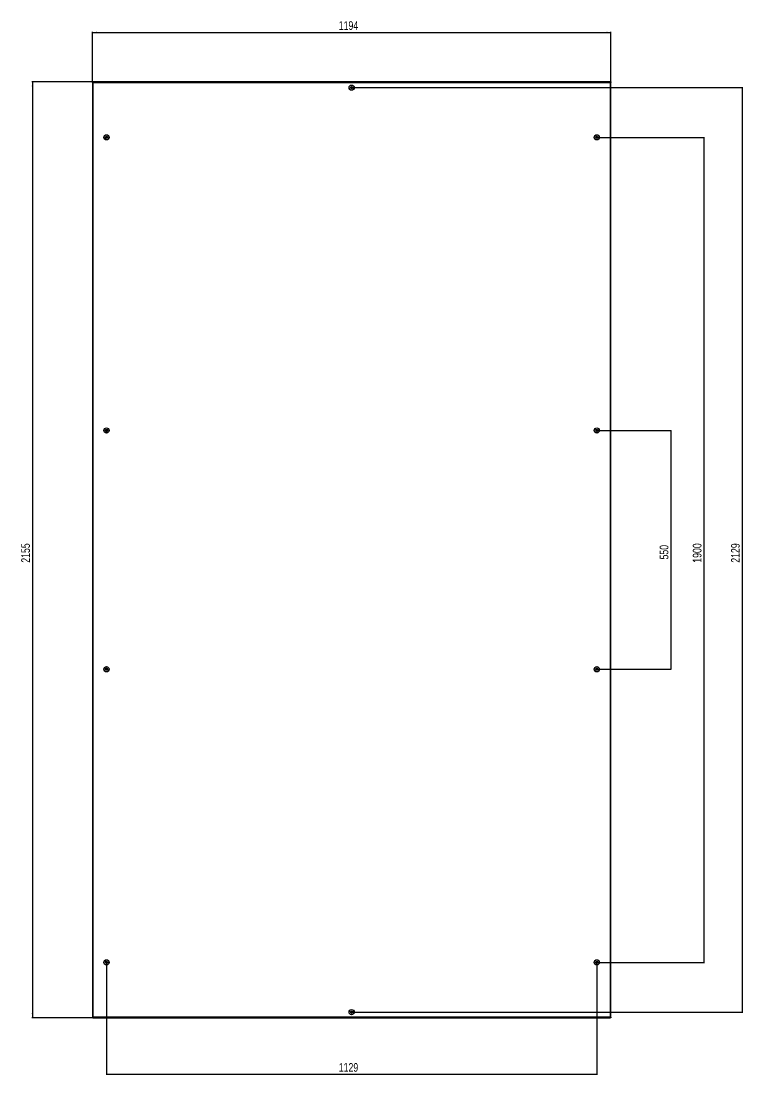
# Model space of a CAD drawing. Header units: millimetres. Extents: x -918 to 2344, y -1328 to 1192.
# Drawn here: x -918 to 744, y -1328 to 1099 of the extents above; entities that cross this region are included whole.
import ezdxf

# ---------------------------------------------------------------- set-up
doc = ezdxf.new("R2010")
doc.units = ezdxf.units.MM
doc.layers.add('FORMAT', color=7, linetype='Continuous')
doc.styles.add('SLDTEXTSTYLE0', font='TXT', dxfattribs={"width": 0.75})
doc.dimstyles.new('SLDDIMSTYLE1', dxfattribs={"dimtxt": 20, "dimasz": 10, "dimexe": 0, "dimexo": 0.0625, "dimgap": 5, "dimtad": 2, "dimdec": 1, "dimrnd": 1e-09, "dimzin": 12, "dimdsep": 46, "dimtxsty": 'SLDTEXTSTYLE0', "dimsah": 1, "dimcen": 0.09, "dimadec": 0, "dimazin": 3, "dimtfac": 1, "dimtofl": 0, "dimtmove": 0, "dimatfit": 3, "dimfxl": 0, "dimfrac": 2, "dimtolj": 1, "dimtzin": 12, "dimarcsym": 0})

# ---------------------------------------------------------------- blocks, each defined once
blk = doc.blocks.new('_D_1')
at = {"layer": 'FORMAT'}
for p, q in [((-754.1, 958.9), (-893.1, 958.9)), ((-892.1, 958.9), (-892.1, -1196.1)), ((-754.1, -1196.1), (-893.1, -1196.1))]:
    blk.add_line(p, q, dxfattribs=at)
for points in [[(-892.1, 958.9), (-893.7, 948.9), (-890.6, 948.9)], [(-892.1, -1196.1), (-890.6, -1186.1), (-893.7, -1186.1)]]:
    blk.add_solid(points, dxfattribs=at)
at = {"layer": 'FORMAT', "insert": (-917.9, -148.2), "char_height": 20, "attachment_point": 1, "rotation": 90, "style": 'SLDTEXTSTYLE0'}
blk.add_mtext('2155', dxfattribs=at)
blk = doc.blocks.new('_D_2')
at = {"layer": 'FORMAT'}
for p, q in [((-754.1, 958.9), (-754.1, 1074.1)), ((-754.1, 1073.1), (439.9, 1073.1)), ((439.9, 958.9), (439.9, 1074.1))]:
    blk.add_line(p, q, dxfattribs=at)
for points in [[(-754.1, 1073.1), (-744.1, 1071.5), (-744.1, 1074.6)], [(439.9, 1073.1), (429.9, 1074.6), (429.9, 1071.5)]]:
    blk.add_solid(points, dxfattribs=at)
at = {"layer": 'FORMAT', "insert": (-186.7, 1098.8), "char_height": 20, "attachment_point": 1, "style": 'SLDTEXTSTYLE0'}
blk.add_mtext('1194', dxfattribs=at)
blk = doc.blocks.new('_D_3')
at = {"layer": 'FORMAT'}
for p, q in [((407.4, 831.4), (655, 831.4)), ((654, 831.4), (654, -1068.6)), ((407.4, -1068.6), (655, -1068.6))]:
    blk.add_line(p, q, dxfattribs=at)
for points in [[(654, 831.4), (652.5, 821.4), (655.6, 821.4)], [(654, -1068.6), (655.6, -1058.6), (652.5, -1058.6)]]:
    blk.add_solid(points, dxfattribs=at)
at = {"layer": 'FORMAT', "insert": (628.3, -148.2), "char_height": 20, "attachment_point": 1, "rotation": 90, "style": 'SLDTEXTSTYLE0'}
blk.add_mtext('1900', dxfattribs=at)
blk = doc.blocks.new('_D_4')
at = {"layer": 'FORMAT'}
for p, q in [((-721.6, -1068.6), (-721.6, -1327.3)), ((407.4, -1068.6), (407.4, -1327.3)), ((-721.6, -1326.3), (407.4, -1326.3))]:
    blk.add_line(p, q, dxfattribs=at)
for points in [[(-721.6, -1326.3), (-711.6, -1327.8), (-711.6, -1324.7)], [(407.4, -1326.3), (397.4, -1324.7), (397.4, -1327.8)]]:
    blk.add_solid(points, dxfattribs=at)
at = {"layer": 'FORMAT', "insert": (-186.7, -1300.5), "char_height": 20, "attachment_point": 1, "style": 'SLDTEXTSTYLE0'}
blk.add_mtext('1129', dxfattribs=at)
blk = doc.blocks.new('_D_5')
at = {"layer": 'FORMAT'}
for p, q in [((407.4, 156.4), (578.9, 156.4)), ((577.9, 156.4), (577.9, -393.6)), ((407.4, -393.6), (578.9, -393.6))]:
    blk.add_line(p, q, dxfattribs=at)
for points in [[(577.9, 156.4), (576.3, 146.4), (579.4, 146.4)], [(577.9, -393.6), (579.4, -383.6), (576.3, -383.6)]]:
    blk.add_solid(points, dxfattribs=at)
at = {"layer": 'FORMAT', "insert": (552.1, -140.8), "char_height": 20, "attachment_point": 1, "rotation": 90, "style": 'SLDTEXTSTYLE0'}
blk.add_mtext('550', dxfattribs=at)
blk = doc.blocks.new('_D_6')
at = {"layer": 'FORMAT'}
for p, q in [((-157.1, 945.9), (743.2, 945.9)), ((742.2, 945.9), (742.2, -1183.1)), ((-157.1, -1183.1), (743.2, -1183.1))]:
    blk.add_line(p, q, dxfattribs=at)
for points in [[(742.2, 945.9), (740.7, 935.9), (743.7, 935.9)], [(742.2, -1183.1), (743.7, -1173.1), (740.7, -1173.1)]]:
    blk.add_solid(points, dxfattribs=at)
at = {"layer": 'FORMAT', "insert": (716.4, -148.2), "char_height": 20, "attachment_point": 1, "rotation": 90, "style": 'SLDTEXTSTYLE0'}
blk.add_mtext('2129', dxfattribs=at)

msp = doc.modelspace()

# ---------------------------------------------------------------- linework, layer by layer
at = {"color": 7, "linetype": 'Continuous', "lineweight": 25}
for p, q in [((-754.14, 958.89), (-752.64, 958.89)), ((-754.14, 958.89), (-754.14, -1196.11)), ((-752.44, 958.89), (-752.64, 958.89)), ((-752.44, 957.78), (-752.44, 958.89)), ((438.16, 958.89), (-752.44, 958.89)), ((438.16, 957.77), (438.16, 958.89)), ((438.36, 958.89), (438.16, 958.89)), ((438.36, 958.89), (439.86, 958.89)), ((439.86, -1196.11), (439.86, 958.89)), ((-752.64, -1196.11), (-754.14, -1196.11)), ((-752.64, -1196.11), (-752.44, -1196.11)), ((-752.44, -1195), (-752.44, -1196.11)), ((-752.44, -1196.11), (438.16, -1196.11)), ((438.16, -1195), (438.16, -1196.11)), ((438.17, -1196.11), (438.36, -1196.11)), ((439.86, -1196.11), (438.36, -1196.11))]:
    msp.add_line(p, q, dxfattribs=at)
at = {"color": 8, "linetype": 'Continuous', "lineweight": 18}
for p, q in [((-752.04, 956.79), (-752.04, -1194.01)), ((437.76, 956.79), (-752.04, 956.79)), ((437.76, -1194.01), (437.76, 956.79)), ((-752.04, -1194.01), (437.76, -1194.01))]:
    msp.add_line(p, q, dxfattribs=at)
at = {"color": 7, "linetype": 'Continuous', "lineweight": 25}
for centre, radius in [((-157.14, 945.89), 6), ((-157.14, 945.89), 5.78), ((-157.14, 945.89), 1.85), ((-721.64, 831.39), 6), ((-721.64, 831.39), 5.78), ((-721.64, 831.39), 1.85), ((407.36, 831.39), 6), ((407.36, 831.39), 5.78), ((407.36, 831.39), 1.85), ((-721.64, 156.39), 6), ((-721.64, 156.39), 5.78), ((-721.64, 156.39), 1.85), ((407.36, 156.39), 6), ((407.36, 156.39), 5.78), ((407.36, 156.39), 1.85), ((-721.64, -393.61), 6), ((-721.64, -393.61), 5.78), ((407.36, -393.61), 6), ((407.36, -393.61), 5.78), ((-721.64, -393.61), 1.85), ((407.36, -393.61), 1.85), ((-721.64, -1068.61), 6), ((-721.64, -1068.61), 5.78), ((-721.64, -1068.61), 1.85), ((407.36, -1068.61), 6), ((407.36, -1068.61), 5.78), ((407.36, -1068.61), 1.85), ((-157.14, -1183.11), 6), ((-157.14, -1183.11), 5.78), ((-157.14, -1183.11), 1.85)]:
    msp.add_circle(centre, radius, dxfattribs=at)
for points, knots in [([(-752.04, 956.79), (-752.32, 956.97), (-752.59, 957.14), (-753.1, 957.49), (-753.33, 957.67), (-753.72, 958.02), (-753.87, 958.19), (-754.08, 958.54), (-754.14, 958.72), (-754.14, 958.89)], [0, 0, 0, 0, 0.25, 0.25, 0.5, 0.5, 0.75, 0.75, 1, 1, 1, 1]), ([(-752.04, 956.79), (-752.2, 957.14), (-752.35, 957.49), (-752.57, 958.2), (-752.64, 958.54), (-752.64, 958.89)], [0, 0, 0, 0, 0.5, 0.5, 1, 1, 1, 1]), ([(-752.44, 958.89), (-752.41, 958.89), (-752.37, 958.84), (-752.31, 958.63), (-752.27, 958.47), (-752.21, 958.08), (-752.17, 957.85), (-752.11, 957.34), (-752.07, 957.07), (-752.04, 956.79)], [0, 0, 0, 0, 0.25, 0.25, 0.5, 0.5, 0.75, 0.75, 1, 1, 1, 1]), ([(-159.74, 944.85), (-159.73, 944.84), (-159.72, 944.82), (-159.67, 944.79), (-159.53, 944.75), (-159.14, 944.71), (-158.61, 944.66), (-158.09, 944.29), (-157.87, 943.82), (-157.74, 943.45), (-157.65, 943.23), (-157.6, 943.15), (-157.56, 943.13), (-157.53, 943.12), (-157.5, 943.12), (-157.44, 943.16), (-157.26, 943.36), (-157, 943.75), (-156.48, 944.24), (-155.77, 944.25), (-155.31, 944.13), (-155.04, 944.11), (-154.97, 944.13), (-154.94, 944.15), (-154.93, 944.18), (-154.92, 944.21), (-154.92, 944.26), (-154.94, 944.34), (-155.02, 944.55), (-155.18, 944.89), (-155.34, 945.38), (-155.22, 946.01), (-154.87, 946.42), (-154.62, 946.71), (-154.54, 946.84), (-154.53, 946.9), (-154.54, 946.93), (-154.56, 946.96), (-154.61, 946.99), (-154.75, 947.03), (-155.13, 947.07), (-155.67, 947.13), (-156.18, 947.5), (-156.41, 947.96), (-156.53, 948.34), (-156.62, 948.56), (-156.68, 948.63), (-156.71, 948.66), (-156.75, 948.67), (-156.78, 948.66), (-156.84, 948.63), (-157.02, 948.43), (-157.28, 948.03), (-157.8, 947.54), (-158.51, 947.54), (-158.97, 947.65), (-159.24, 947.67), (-159.31, 947.65), (-159.33, 947.63), (-159.35, 947.61), (-159.36, 947.57), (-159.35, 947.53), (-159.34, 947.45), (-159.26, 947.24), (-159.1, 946.89), (-158.94, 946.4), (-159.05, 945.78), (-159.41, 945.37), (-159.66, 945.07), (-159.74, 944.94), (-159.75, 944.88), (-159.74, 944.86), (-159.74, 944.85)], [0, 0, 0, 0, 0.0020087, 0.00442, 0.0093647, 0.0255282, 0.0677053, 0.0957862, 0.1246456, 0.1503415, 0.1605194, 0.1633943, 0.1656965, 0.1672448, 0.1688741, 0.1707699, 0.1786058, 0.2119941, 0.2499945, 0.2879948, 0.3213831, 0.329219, 0.3311148, 0.3327441, 0.3342924, 0.3362166, 0.3385353, 0.3413178, 0.349662, 0.3753578, 0.4042173, 0.4322982, 0.4744753, 0.4906388, 0.4966691, 0.49844, 0.5, 0.5020087, 0.50442, 0.5093647, 0.5255282, 0.5677053, 0.5957862, 0.6246456, 0.6503415, 0.6605194, 0.6633943, 0.6656965, 0.6672448, 0.6688741, 0.6707699, 0.6786058, 0.7119941, 0.7499945, 0.7879948, 0.8213831, 0.829219, 0.8311148, 0.8327441, 0.8342924, 0.8362166, 0.8385353, 0.8413178, 0.849662, 0.8753578, 0.9042173, 0.9322982, 0.9744753, 0.9906388, 0.9966691, 0.99844, 1, 1, 1, 1]), ([(437.76, 956.79), (437.79, 957.07), (437.83, 957.34), (437.89, 957.85), (437.93, 958.08), (437.99, 958.47), (438.03, 958.63), (438.09, 958.84), (438.13, 958.89), (438.16, 958.89)], [0, 0, 0, 0, 0.25, 0.25, 0.5, 0.5, 0.75, 0.75, 1, 1, 1, 1]), ([(439.86, 958.89), (439.86, 958.72), (439.81, 958.54), (439.6, 958.19), (439.44, 958.02), (439.05, 957.67), (438.82, 957.49), (438.31, 957.14), (438.04, 956.97), (437.76, 956.79)], [0, 0, 0, 0, 0.25, 0.25, 0.5, 0.5, 0.75, 0.75, 1, 1, 1, 1]), ([(438.36, 958.89), (438.36, 958.54), (438.3, 958.19), (438.07, 957.49), (437.92, 957.14), (437.76, 956.79)], [0, 0, 0, 0, 0.5, 0.5, 1, 1, 1, 1]), ([(-720.6, 833.99), (-720.61, 834), (-720.64, 834), (-720.7, 833.98), (-720.82, 833.91), (-721.11, 833.66), (-721.52, 833.31), (-722.15, 833.19), (-722.64, 833.35), (-722.99, 833.51), (-723.22, 833.6), (-723.31, 833.61), (-723.35, 833.61), (-723.38, 833.59), (-723.4, 833.56), (-723.42, 833.49), (-723.4, 833.22), (-723.29, 832.76), (-723.29, 832.05), (-723.78, 831.53), (-724.17, 831.27), (-724.37, 831.09), (-724.41, 831.03), (-724.41, 831), (-724.41, 830.97), (-724.38, 830.94), (-724.35, 830.91), (-724.28, 830.87), (-724.07, 830.78), (-723.71, 830.66), (-723.25, 830.44), (-722.87, 829.92), (-722.82, 829.39), (-722.78, 829), (-722.74, 828.85), (-722.7, 828.81), (-722.67, 828.79), (-722.64, 828.78), (-722.58, 828.8), (-722.46, 828.87), (-722.16, 829.12), (-721.75, 829.48), (-721.13, 829.59), (-720.64, 829.43), (-720.28, 829.27), (-720.06, 829.18), (-719.97, 829.17), (-719.93, 829.18), (-719.9, 829.2), (-719.88, 829.23), (-719.86, 829.29), (-719.88, 829.56), (-719.99, 830.02), (-719.99, 830.73), (-719.5, 831.25), (-719.1, 831.51), (-718.9, 831.69), (-718.87, 831.75), (-718.86, 831.78), (-718.87, 831.81), (-718.89, 831.84), (-718.93, 831.87), (-719, 831.91), (-719.2, 832), (-719.57, 832.12), (-720.03, 832.35), (-720.4, 832.86), (-720.46, 833.4), (-720.5, 833.79), (-720.54, 833.93), (-720.57, 833.98), (-720.59, 833.99), (-720.6, 833.99)], [0, 0, 0, 0, 0.0020087, 0.00442, 0.0093647, 0.0255282, 0.0677053, 0.0957862, 0.1246456, 0.1503415, 0.1605194, 0.1633943, 0.1656965, 0.1672448, 0.1688741, 0.1707699, 0.1786058, 0.2119941, 0.2499945, 0.2879948, 0.3213831, 0.329219, 0.3311148, 0.3327441, 0.3342924, 0.3362166, 0.3385353, 0.3413178, 0.349662, 0.3753578, 0.4042173, 0.4322982, 0.4744753, 0.4906388, 0.4966691, 0.49844, 0.5, 0.5020087, 0.50442, 0.5093647, 0.5255282, 0.5677053, 0.5957862, 0.6246456, 0.6503415, 0.6605194, 0.6633943, 0.6656965, 0.6672448, 0.6688741, 0.6707699, 0.6786058, 0.7119941, 0.7499945, 0.7879948, 0.8213831, 0.829219, 0.8311148, 0.8327441, 0.8342924, 0.8362166, 0.8385353, 0.8413178, 0.849662, 0.8753578, 0.9042173, 0.9322982, 0.9744753, 0.9906388, 0.9966691, 0.99844, 1, 1, 1, 1]), ([(406.32, 833.99), (406.31, 833.99), (406.29, 833.97), (406.26, 833.92), (406.22, 833.78), (406.18, 833.4), (406.13, 832.86), (405.75, 832.35), (405.29, 832.12), (404.92, 832), (404.7, 831.91), (404.62, 831.85), (404.6, 831.82), (404.59, 831.78), (404.59, 831.75), (404.63, 831.69), (404.83, 831.51), (405.22, 831.25), (405.71, 830.73), (405.71, 830.02), (405.6, 829.56), (405.58, 829.29), (405.6, 829.23), (405.62, 829.2), (405.65, 829.18), (405.68, 829.17), (405.72, 829.18), (405.81, 829.19), (406.02, 829.27), (406.36, 829.43), (406.85, 829.59), (407.48, 829.48), (407.89, 829.12), (408.18, 828.87), (408.31, 828.79), (408.37, 828.78), (408.4, 828.79), (408.43, 828.81), (408.46, 828.86), (408.5, 829), (408.54, 829.39), (408.6, 829.92), (408.97, 830.44), (409.43, 830.66), (409.8, 830.79), (410.03, 830.88), (410.1, 830.93), (410.13, 830.97), (410.14, 831), (410.13, 831.03), (410.1, 831.09), (409.9, 831.27), (409.5, 831.53), (409.01, 832.05), (409.01, 832.76), (409.12, 833.22), (409.14, 833.49), (409.12, 833.56), (409.1, 833.59), (409.08, 833.6), (409.04, 833.61), (409, 833.61), (408.92, 833.59), (408.71, 833.51), (408.36, 833.35), (407.87, 833.19), (407.25, 833.31), (406.84, 833.66), (406.54, 833.91), (406.41, 833.99), (406.35, 834), (406.33, 833.99), (406.32, 833.99)], [0, 0, 0, 0, 0.0020087, 0.00442, 0.0093647, 0.0255282, 0.0677053, 0.0957862, 0.1246456, 0.1503415, 0.1605194, 0.1633943, 0.1656965, 0.1672448, 0.1688741, 0.1707699, 0.1786058, 0.2119941, 0.2499945, 0.2879948, 0.3213831, 0.329219, 0.3311148, 0.3327441, 0.3342924, 0.3362166, 0.3385353, 0.3413178, 0.349662, 0.3753578, 0.4042173, 0.4322982, 0.4744753, 0.4906388, 0.4966691, 0.49844, 0.5, 0.5020087, 0.50442, 0.5093647, 0.5255282, 0.5677053, 0.5957862, 0.6246456, 0.6503415, 0.6605194, 0.6633943, 0.6656965, 0.6672448, 0.6688741, 0.6707699, 0.6786058, 0.7119941, 0.7499945, 0.7879948, 0.8213831, 0.829219, 0.8311148, 0.8327441, 0.8342924, 0.8362166, 0.8385353, 0.8413178, 0.849662, 0.8753578, 0.9042173, 0.9322982, 0.9744753, 0.9906388, 0.9966691, 0.99844, 1, 1, 1, 1]), ([(-720.6, 158.99), (-720.61, 159), (-720.64, 159), (-720.7, 158.98), (-720.82, 158.91), (-721.11, 158.66), (-721.52, 158.31), (-722.15, 158.19), (-722.64, 158.35), (-722.99, 158.51), (-723.22, 158.6), (-723.31, 158.61), (-723.35, 158.61), (-723.38, 158.59), (-723.4, 158.56), (-723.42, 158.49), (-723.4, 158.22), (-723.29, 157.76), (-723.29, 157.05), (-723.78, 156.53), (-724.17, 156.27), (-724.37, 156.09), (-724.41, 156.03), (-724.41, 156), (-724.41, 155.97), (-724.38, 155.94), (-724.35, 155.91), (-724.28, 155.87), (-724.07, 155.78), (-723.71, 155.66), (-723.25, 155.44), (-722.87, 154.92), (-722.82, 154.39), (-722.78, 154), (-722.74, 153.85), (-722.7, 153.81), (-722.67, 153.79), (-722.64, 153.78), (-722.58, 153.8), (-722.46, 153.87), (-722.16, 154.12), (-721.75, 154.48), (-721.13, 154.59), (-720.64, 154.43), (-720.28, 154.27), (-720.06, 154.18), (-719.97, 154.17), (-719.93, 154.18), (-719.9, 154.2), (-719.88, 154.23), (-719.86, 154.29), (-719.88, 154.56), (-719.99, 155.02), (-719.99, 155.73), (-719.5, 156.25), (-719.1, 156.51), (-718.9, 156.69), (-718.87, 156.75), (-718.86, 156.78), (-718.87, 156.81), (-718.89, 156.84), (-718.93, 156.87), (-719, 156.91), (-719.2, 157), (-719.57, 157.12), (-720.03, 157.35), (-720.4, 157.86), (-720.46, 158.4), (-720.5, 158.79), (-720.54, 158.93), (-720.57, 158.98), (-720.59, 158.99), (-720.6, 158.99)], [0, 0, 0, 0, 0.0020087, 0.00442, 0.0093647, 0.0255282, 0.0677053, 0.0957862, 0.1246456, 0.1503415, 0.1605194, 0.1633943, 0.1656965, 0.1672448, 0.1688741, 0.1707699, 0.1786058, 0.2119941, 0.2499945, 0.2879948, 0.3213831, 0.329219, 0.3311148, 0.3327441, 0.3342924, 0.3362166, 0.3385353, 0.3413178, 0.349662, 0.3753578, 0.4042173, 0.4322982, 0.4744753, 0.4906388, 0.4966691, 0.49844, 0.5, 0.5020087, 0.50442, 0.5093647, 0.5255282, 0.5677053, 0.5957862, 0.6246456, 0.6503415, 0.6605194, 0.6633943, 0.6656965, 0.6672448, 0.6688741, 0.6707699, 0.6786058, 0.7119941, 0.7499945, 0.7879948, 0.8213831, 0.829219, 0.8311148, 0.8327441, 0.8342924, 0.8362166, 0.8385353, 0.8413178, 0.849662, 0.8753578, 0.9042173, 0.9322982, 0.9744753, 0.9906388, 0.9966691, 0.99844, 1, 1, 1, 1]), ([(406.32, 158.99), (406.31, 158.99), (406.29, 158.97), (406.26, 158.92), (406.22, 158.78), (406.18, 158.4), (406.13, 157.86), (405.75, 157.35), (405.29, 157.12), (404.92, 157), (404.7, 156.91), (404.62, 156.85), (404.6, 156.82), (404.59, 156.78), (404.59, 156.75), (404.63, 156.69), (404.83, 156.51), (405.22, 156.25), (405.71, 155.73), (405.71, 155.02), (405.6, 154.56), (405.58, 154.29), (405.6, 154.23), (405.62, 154.2), (405.65, 154.18), (405.68, 154.17), (405.72, 154.18), (405.81, 154.19), (406.02, 154.27), (406.36, 154.43), (406.85, 154.59), (407.48, 154.48), (407.89, 154.12), (408.18, 153.87), (408.31, 153.79), (408.37, 153.78), (408.4, 153.79), (408.43, 153.81), (408.46, 153.86), (408.5, 154), (408.54, 154.39), (408.6, 154.92), (408.97, 155.44), (409.43, 155.66), (409.8, 155.79), (410.03, 155.88), (410.1, 155.93), (410.13, 155.97), (410.14, 156), (410.13, 156.03), (410.1, 156.09), (409.9, 156.27), (409.5, 156.53), (409.01, 157.05), (409.01, 157.76), (409.12, 158.22), (409.14, 158.49), (409.12, 158.56), (409.1, 158.59), (409.08, 158.6), (409.04, 158.61), (409, 158.61), (408.92, 158.59), (408.71, 158.51), (408.36, 158.35), (407.87, 158.19), (407.25, 158.31), (406.84, 158.66), (406.54, 158.91), (406.41, 158.99), (406.35, 159), (406.33, 158.99), (406.32, 158.99)], [0, 0, 0, 0, 0.0020087, 0.00442, 0.0093647, 0.0255282, 0.0677053, 0.0957862, 0.1246456, 0.1503415, 0.1605194, 0.1633943, 0.1656965, 0.1672448, 0.1688741, 0.1707699, 0.1786058, 0.2119941, 0.2499945, 0.2879948, 0.3213831, 0.329219, 0.3311148, 0.3327441, 0.3342924, 0.3362166, 0.3385353, 0.3413178, 0.349662, 0.3753578, 0.4042173, 0.4322982, 0.4744753, 0.4906388, 0.4966691, 0.49844, 0.5, 0.5020087, 0.50442, 0.5093647, 0.5255282, 0.5677053, 0.5957862, 0.6246456, 0.6503415, 0.6605194, 0.6633943, 0.6656965, 0.6672448, 0.6688741, 0.6707699, 0.6786058, 0.7119941, 0.7499945, 0.7879948, 0.8213831, 0.829219, 0.8311148, 0.8327441, 0.8342924, 0.8362166, 0.8385353, 0.8413178, 0.849662, 0.8753578, 0.9042173, 0.9322982, 0.9744753, 0.9906388, 0.9966691, 0.99844, 1, 1, 1, 1]), ([(-720.6, -396.21), (-720.59, -396.2), (-720.57, -396.19), (-720.54, -396.14), (-720.5, -396), (-720.46, -395.61), (-720.4, -395.08), (-720.03, -394.56), (-719.57, -394.34), (-719.2, -394.21), (-718.97, -394.12), (-718.9, -394.07), (-718.87, -394.03), (-718.86, -394), (-718.87, -393.97), (-718.9, -393.91), (-719.1, -393.73), (-719.5, -393.47), (-719.99, -392.95), (-719.99, -392.24), (-719.88, -391.78), (-719.86, -391.51), (-719.88, -391.44), (-719.9, -391.41), (-719.92, -391.4), (-719.96, -391.39), (-720, -391.39), (-720.08, -391.41), (-720.29, -391.49), (-720.64, -391.65), (-721.13, -391.81), (-721.75, -391.69), (-722.16, -391.34), (-722.46, -391.09), (-722.59, -391.01), (-722.65, -391), (-722.68, -391.01), (-722.71, -391.03), (-722.74, -391.08), (-722.78, -391.22), (-722.82, -391.6), (-722.87, -392.14), (-723.25, -392.65), (-723.71, -392.88), (-724.08, -393), (-724.3, -393.09), (-724.38, -393.15), (-724.4, -393.18), (-724.41, -393.22), (-724.41, -393.25), (-724.37, -393.31), (-724.17, -393.49), (-723.78, -393.75), (-723.29, -394.27), (-723.29, -394.98), (-723.4, -395.44), (-723.42, -395.71), (-723.4, -395.77), (-723.38, -395.8), (-723.35, -395.82), (-723.32, -395.83), (-723.28, -395.82), (-723.19, -395.81), (-722.98, -395.73), (-722.64, -395.57), (-722.15, -395.41), (-721.52, -395.52), (-721.11, -395.88), (-720.82, -396.13), (-720.69, -396.21), (-720.63, -396.22), (-720.61, -396.21), (-720.6, -396.21)], [0, 0, 0, 0, 0.0020087, 0.00442, 0.0093647, 0.0255282, 0.0677053, 0.0957862, 0.1246456, 0.1503415, 0.1605194, 0.1633943, 0.1656965, 0.1672448, 0.1688741, 0.1707699, 0.1786058, 0.2119941, 0.2499945, 0.2879948, 0.3213831, 0.329219, 0.3311148, 0.3327441, 0.3342924, 0.3362166, 0.3385353, 0.3413178, 0.349662, 0.3753578, 0.4042173, 0.4322982, 0.4744753, 0.4906388, 0.4966691, 0.49844, 0.5, 0.5020087, 0.50442, 0.5093647, 0.5255282, 0.5677053, 0.5957862, 0.6246456, 0.6503415, 0.6605194, 0.6633943, 0.6656965, 0.6672448, 0.6688741, 0.6707699, 0.6786058, 0.7119941, 0.7499945, 0.7879948, 0.8213831, 0.829219, 0.8311148, 0.8327441, 0.8342924, 0.8362166, 0.8385353, 0.8413178, 0.849662, 0.8753578, 0.9042173, 0.9322982, 0.9744753, 0.9906388, 0.9966691, 0.99844, 1, 1, 1, 1]), ([(406.32, -396.21), (406.34, -396.21), (406.36, -396.22), (406.42, -396.2), (406.54, -396.13), (406.84, -395.87), (407.25, -395.52), (407.87, -395.41), (408.36, -395.57), (408.72, -395.73), (408.94, -395.82), (409.03, -395.83), (409.07, -395.82), (409.1, -395.8), (409.12, -395.77), (409.14, -395.71), (409.12, -395.44), (409.01, -394.98), (409.01, -394.27), (409.5, -393.75), (409.9, -393.49), (410.1, -393.31), (410.13, -393.25), (410.14, -393.22), (410.13, -393.19), (410.11, -393.16), (410.07, -393.13), (410, -393.09), (409.8, -393), (409.43, -392.88), (408.97, -392.65), (408.6, -392.14), (408.54, -391.6), (408.5, -391.21), (408.46, -391.07), (408.43, -391.02), (408.4, -391), (408.36, -391), (408.3, -391.02), (408.18, -391.09), (407.89, -391.34), (407.48, -391.69), (406.85, -391.81), (406.36, -391.65), (406.01, -391.49), (405.78, -391.4), (405.69, -391.39), (405.65, -391.39), (405.62, -391.41), (405.6, -391.44), (405.58, -391.51), (405.6, -391.78), (405.71, -392.24), (405.71, -392.95), (405.22, -393.47), (404.83, -393.73), (404.63, -393.91), (404.59, -393.97), (404.59, -394), (404.59, -394.03), (404.62, -394.06), (404.65, -394.09), (404.72, -394.13), (404.93, -394.22), (405.29, -394.34), (405.75, -394.56), (406.13, -395.08), (406.18, -395.61), (406.22, -396), (406.26, -396.15), (406.3, -396.19), (406.32, -396.2), (406.32, -396.21)], [0, 0, 0, 0, 0.0020087, 0.00442, 0.0093647, 0.0255282, 0.0677053, 0.0957862, 0.1246456, 0.1503415, 0.1605194, 0.1633943, 0.1656965, 0.1672448, 0.1688741, 0.1707699, 0.1786058, 0.2119941, 0.2499945, 0.2879948, 0.3213831, 0.329219, 0.3311148, 0.3327441, 0.3342924, 0.3362166, 0.3385353, 0.3413178, 0.349662, 0.3753578, 0.4042173, 0.4322982, 0.4744753, 0.4906388, 0.4966691, 0.49844, 0.5, 0.5020087, 0.50442, 0.5093647, 0.5255282, 0.5677053, 0.5957862, 0.6246456, 0.6503415, 0.6605194, 0.6633943, 0.6656965, 0.6672448, 0.6688741, 0.6707699, 0.6786058, 0.7119941, 0.7499945, 0.7879948, 0.8213831, 0.829219, 0.8311148, 0.8327441, 0.8342924, 0.8362166, 0.8385353, 0.8413178, 0.849662, 0.8753578, 0.9042173, 0.9322982, 0.9744753, 0.9906388, 0.9966691, 0.99844, 1, 1, 1, 1]), ([(-720.6, -1071.21), (-720.59, -1071.2), (-720.57, -1071.19), (-720.54, -1071.14), (-720.5, -1071), (-720.46, -1070.61), (-720.4, -1070.08), (-720.03, -1069.56), (-719.57, -1069.34), (-719.2, -1069.21), (-718.97, -1069.12), (-718.9, -1069.07), (-718.87, -1069.03), (-718.86, -1069), (-718.87, -1068.97), (-718.9, -1068.91), (-719.1, -1068.73), (-719.5, -1068.47), (-719.99, -1067.95), (-719.99, -1067.24), (-719.88, -1066.78), (-719.86, -1066.51), (-719.88, -1066.44), (-719.9, -1066.41), (-719.92, -1066.4), (-719.96, -1066.39), (-720, -1066.39), (-720.08, -1066.41), (-720.29, -1066.49), (-720.64, -1066.65), (-721.13, -1066.81), (-721.75, -1066.69), (-722.16, -1066.34), (-722.46, -1066.09), (-722.59, -1066.01), (-722.65, -1066), (-722.68, -1066.01), (-722.71, -1066.03), (-722.74, -1066.08), (-722.78, -1066.22), (-722.82, -1066.6), (-722.87, -1067.14), (-723.25, -1067.65), (-723.71, -1067.88), (-724.08, -1068), (-724.3, -1068.09), (-724.38, -1068.15), (-724.4, -1068.18), (-724.41, -1068.22), (-724.41, -1068.25), (-724.37, -1068.31), (-724.17, -1068.49), (-723.78, -1068.75), (-723.29, -1069.27), (-723.29, -1069.98), (-723.4, -1070.44), (-723.42, -1070.71), (-723.4, -1070.77), (-723.38, -1070.8), (-723.35, -1070.82), (-723.32, -1070.83), (-723.28, -1070.82), (-723.19, -1070.81), (-722.98, -1070.73), (-722.64, -1070.57), (-722.15, -1070.41), (-721.52, -1070.52), (-721.11, -1070.88), (-720.82, -1071.13), (-720.69, -1071.21), (-720.63, -1071.22), (-720.61, -1071.21), (-720.6, -1071.21)], [0, 0, 0, 0, 0.0020087, 0.00442, 0.0093647, 0.0255282, 0.0677053, 0.0957862, 0.1246456, 0.1503415, 0.1605194, 0.1633943, 0.1656965, 0.1672448, 0.1688741, 0.1707699, 0.1786058, 0.2119941, 0.2499945, 0.2879948, 0.3213831, 0.329219, 0.3311148, 0.3327441, 0.3342924, 0.3362166, 0.3385353, 0.3413178, 0.349662, 0.3753578, 0.4042173, 0.4322982, 0.4744753, 0.4906388, 0.4966691, 0.49844, 0.5, 0.5020087, 0.50442, 0.5093647, 0.5255282, 0.5677053, 0.5957862, 0.6246456, 0.6503415, 0.6605194, 0.6633943, 0.6656965, 0.6672448, 0.6688741, 0.6707699, 0.6786058, 0.7119941, 0.7499945, 0.7879948, 0.8213831, 0.829219, 0.8311148, 0.8327441, 0.8342924, 0.8362166, 0.8385353, 0.8413178, 0.849662, 0.8753578, 0.9042173, 0.9322982, 0.9744753, 0.9906388, 0.9966691, 0.99844, 1, 1, 1, 1]), ([(406.32, -1071.21), (406.34, -1071.21), (406.36, -1071.22), (406.42, -1071.2), (406.54, -1071.13), (406.84, -1070.87), (407.25, -1070.52), (407.87, -1070.41), (408.36, -1070.57), (408.72, -1070.73), (408.94, -1070.82), (409.03, -1070.83), (409.07, -1070.82), (409.1, -1070.8), (409.12, -1070.77), (409.14, -1070.71), (409.12, -1070.44), (409.01, -1069.98), (409.01, -1069.27), (409.5, -1068.75), (409.9, -1068.49), (410.1, -1068.31), (410.13, -1068.25), (410.14, -1068.22), (410.13, -1068.19), (410.11, -1068.16), (410.07, -1068.13), (410, -1068.09), (409.8, -1068), (409.43, -1067.88), (408.97, -1067.65), (408.6, -1067.14), (408.54, -1066.6), (408.5, -1066.21), (408.46, -1066.07), (408.43, -1066.02), (408.4, -1066), (408.36, -1066), (408.3, -1066.02), (408.18, -1066.09), (407.89, -1066.34), (407.48, -1066.69), (406.85, -1066.81), (406.36, -1066.65), (406.01, -1066.49), (405.78, -1066.4), (405.69, -1066.39), (405.65, -1066.39), (405.62, -1066.41), (405.6, -1066.44), (405.58, -1066.51), (405.6, -1066.78), (405.71, -1067.24), (405.71, -1067.95), (405.22, -1068.47), (404.83, -1068.73), (404.63, -1068.91), (404.59, -1068.97), (404.59, -1069), (404.59, -1069.03), (404.62, -1069.06), (404.65, -1069.09), (404.72, -1069.13), (404.93, -1069.22), (405.29, -1069.34), (405.75, -1069.56), (406.13, -1070.08), (406.18, -1070.61), (406.22, -1071), (406.26, -1071.15), (406.3, -1071.19), (406.32, -1071.2), (406.32, -1071.21)], [0, 0, 0, 0, 0.0020087, 0.00442, 0.0093647, 0.0255282, 0.0677053, 0.0957862, 0.1246456, 0.1503415, 0.1605194, 0.1633943, 0.1656965, 0.1672448, 0.1688741, 0.1707699, 0.1786058, 0.2119941, 0.2499945, 0.2879948, 0.3213831, 0.329219, 0.3311148, 0.3327441, 0.3342924, 0.3362166, 0.3385353, 0.3413178, 0.349662, 0.3753578, 0.4042173, 0.4322982, 0.4744753, 0.4906388, 0.4966691, 0.49844, 0.5, 0.5020087, 0.50442, 0.5093647, 0.5255282, 0.5677053, 0.5957862, 0.6246456, 0.6503415, 0.6605194, 0.6633943, 0.6656965, 0.6672448, 0.6688741, 0.6707699, 0.6786058, 0.7119941, 0.7499945, 0.7879948, 0.8213831, 0.829219, 0.8311148, 0.8327441, 0.8342924, 0.8362166, 0.8385353, 0.8413178, 0.849662, 0.8753578, 0.9042173, 0.9322982, 0.9744753, 0.9906388, 0.9966691, 0.99844, 1, 1, 1, 1]), ([(-159.74, -1182.07), (-159.74, -1182.08), (-159.75, -1182.11), (-159.73, -1182.17), (-159.66, -1182.29), (-159.41, -1182.58), (-159.05, -1182.99), (-158.94, -1183.62), (-159.1, -1184.11), (-159.26, -1184.46), (-159.35, -1184.69), (-159.36, -1184.78), (-159.35, -1184.82), (-159.33, -1184.85), (-159.31, -1184.87), (-159.24, -1184.89), (-158.97, -1184.87), (-158.51, -1184.75), (-157.8, -1184.76), (-157.28, -1185.25), (-157.02, -1185.64), (-156.84, -1185.84), (-156.78, -1185.88), (-156.75, -1185.88), (-156.72, -1185.87), (-156.69, -1185.85), (-156.66, -1185.82), (-156.62, -1185.75), (-156.53, -1185.54), (-156.41, -1185.18), (-156.18, -1184.71), (-155.67, -1184.34), (-155.13, -1184.29), (-154.74, -1184.25), (-154.6, -1184.21), (-154.55, -1184.17), (-154.53, -1184.14), (-154.53, -1184.11), (-154.55, -1184.05), (-154.62, -1183.93), (-154.87, -1183.63), (-155.22, -1183.22), (-155.34, -1182.6), (-155.18, -1182.11), (-155.02, -1181.75), (-154.93, -1181.53), (-154.92, -1181.44), (-154.93, -1181.39), (-154.94, -1181.37), (-154.97, -1181.35), (-155.04, -1181.33), (-155.31, -1181.35), (-155.77, -1181.46), (-156.48, -1181.46), (-157, -1180.97), (-157.26, -1180.57), (-157.44, -1180.37), (-157.5, -1180.34), (-157.53, -1180.33), (-157.56, -1180.34), (-157.59, -1180.36), (-157.62, -1180.4), (-157.66, -1180.47), (-157.75, -1180.67), (-157.87, -1181.04), (-158.09, -1181.5), (-158.61, -1181.87), (-159.14, -1181.93), (-159.53, -1181.97), (-159.68, -1182.01), (-159.72, -1182.04), (-159.73, -1182.06), (-159.74, -1182.07)], [0, 0, 0, 0, 0.0020087, 0.00442, 0.0093647, 0.0255282, 0.0677053, 0.0957862, 0.1246456, 0.1503415, 0.1605194, 0.1633943, 0.1656965, 0.1672448, 0.1688741, 0.1707699, 0.1786058, 0.2119941, 0.2499945, 0.2879948, 0.3213831, 0.329219, 0.3311148, 0.3327441, 0.3342924, 0.3362166, 0.3385353, 0.3413178, 0.349662, 0.3753578, 0.4042173, 0.4322982, 0.4744753, 0.4906388, 0.4966691, 0.49844, 0.5, 0.5020087, 0.50442, 0.5093647, 0.5255282, 0.5677053, 0.5957862, 0.6246456, 0.6503415, 0.6605194, 0.6633943, 0.6656965, 0.6672448, 0.6688741, 0.6707699, 0.6786058, 0.7119941, 0.7499945, 0.7879948, 0.8213831, 0.829219, 0.8311148, 0.8327441, 0.8342924, 0.8362166, 0.8385353, 0.8413178, 0.849662, 0.8753578, 0.9042173, 0.9322982, 0.9744753, 0.9906388, 0.9966691, 0.99844, 1, 1, 1, 1]), ([(-754.14, -1196.11), (-754.14, -1195.93), (-754.08, -1195.76), (-753.87, -1195.41), (-753.72, -1195.23), (-753.33, -1194.88), (-753.1, -1194.71), (-752.59, -1194.36), (-752.31, -1194.18), (-752.04, -1194.01)], [0, 0, 0, 0, 0.25, 0.25, 0.5, 0.5, 0.75, 0.75, 1, 1, 1, 1]), ([(-752.64, -1196.11), (-752.64, -1195.93), (-752.62, -1195.76), (-752.56, -1195.41), (-752.52, -1195.23), (-752.41, -1194.88), (-752.34, -1194.71), (-752.2, -1194.36), (-752.12, -1194.18), (-752.04, -1194.01)], [0, 0, 0, 0, 0.25, 0.25, 0.5, 0.5, 0.75, 0.75, 1, 1, 1, 1]), ([(-752.04, -1194.01), (-752.07, -1194.28), (-752.11, -1194.56), (-752.17, -1195.07), (-752.21, -1195.3), (-752.27, -1195.69), (-752.31, -1195.84), (-752.37, -1196.05), (-752.41, -1196.11), (-752.44, -1196.11)], [0, 0, 0, 0, 0.25, 0.25, 0.5, 0.5, 0.75, 0.75, 1, 1, 1, 1]), ([(438.16, -1196.11), (438.13, -1196.11), (438.09, -1196.05), (438.03, -1195.84), (437.99, -1195.69), (437.93, -1195.3), (437.89, -1195.07), (437.83, -1194.56), (437.79, -1194.28), (437.76, -1194.01)], [0, 0, 0, 0, 0.25, 0.25, 0.5, 0.5, 0.75, 0.75, 1, 1, 1, 1]), ([(437.76, -1194.01), (438.04, -1194.18), (438.31, -1194.36), (438.82, -1194.71), (439.05, -1194.88), (439.44, -1195.23), (439.6, -1195.41), (439.81, -1195.76), (439.86, -1195.93), (439.86, -1196.11)], [0, 0, 0, 0, 0.25, 0.25, 0.5, 0.5, 0.75, 0.75, 1, 1, 1, 1]), ([(437.76, -1194.01), (437.92, -1194.36), (438.08, -1194.71), (438.3, -1195.41), (438.36, -1195.76), (438.36, -1196.11)], [0, 0, 0, 0, 0.5, 0.5, 1, 1, 1, 1])]:
    msp.add_open_spline(points, degree=3, knots=knots, dxfattribs=at)

# ---------------------------------------------------------------- dimensions: what is measured, and where the dimension line sits
at = {"layer": 'FORMAT'}
for base, p1, p2, picture, middle in [((439.86, 1073.06), (-754.14, 958.89), (439.86, 958.89), '_D_2', (-157.14, 1073.06)), ((407.36, -1326.27), (-721.64, -1068.61), (407.36, -1068.61), '_D_4', (-157.14, -1326.27))]:
    dim = msp.add_linear_dim(base=base, p1=p1, p2=p2, dimstyle='SLDDIMSTYLE1', dxfattribs=at)
    dim.commit()
    dim.dimension.update_dxf_attribs({"geometry": picture, "text_midpoint": middle, "dimtype": 160})
for base, p1, p2, picture, middle in [((-892.14, -1196.11), (-754.14, 958.89), (-754.14, -1196.11), '_D_1', (-892.14, -118.61)), ((742.2, -1183.11), (-157.14, 945.89), (-157.14, -1183.11), '_D_6', (742.2, -118.61)), ((654.04, -1068.61), (407.36, 831.39), (407.36, -1068.61), '_D_3', (654.04, -118.61)), ((577.87, -393.61), (407.36, 156.39), (407.36, -393.61), '_D_5', (577.87, -118.61))]:
    dim = msp.add_linear_dim(base=base, p1=p1, p2=p2, angle=90, dimstyle='SLDDIMSTYLE1', dxfattribs=at)
    dim.commit()
    dim.dimension.update_dxf_attribs({"geometry": picture, "text_midpoint": middle, "dimtype": 160})

doc.saveas('drawing.dxf')
